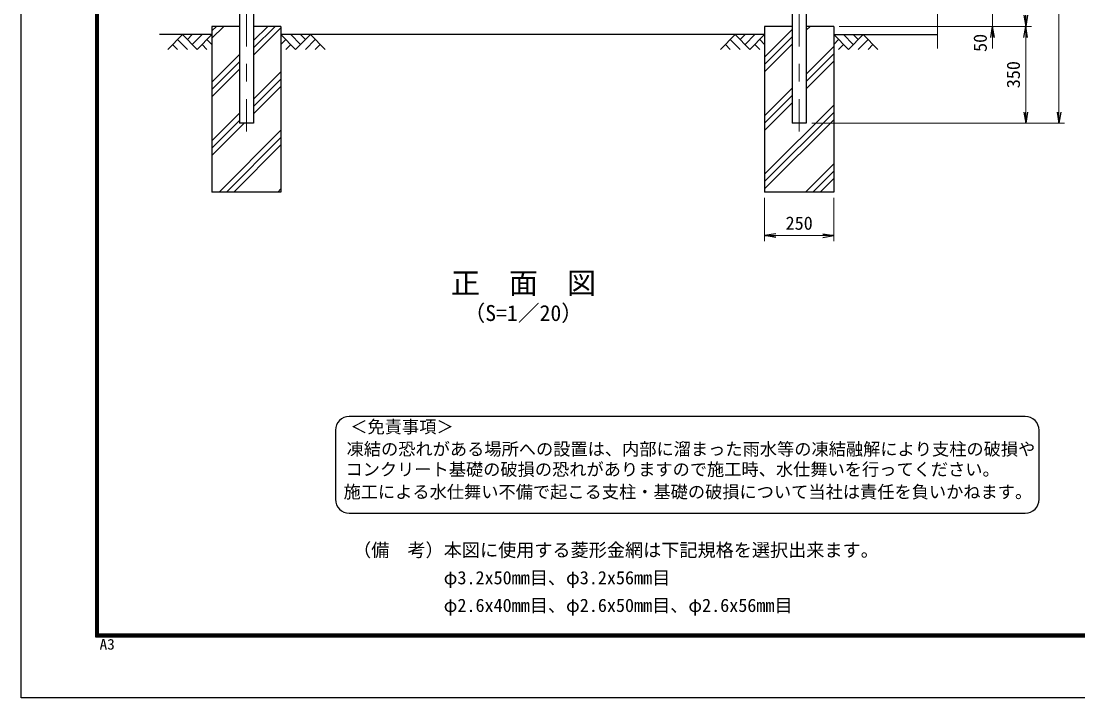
# Model space of a CAD drawing. Units: millimetres, scale not verified. Extents: x -4200 to 4200, y -2970 to 2970.
# Drawn here: x -4200 to -377, y -2970 to -521 of the extents above; entities that cross this region are included whole.
import ezdxf
from ezdxf.enums import TextEntityAlignment as Align

# ---------------------------------------------------------------- set-up
doc = ezdxf.new("R2010")
doc.units = ezdxf.units.MM
doc.header["$LTSCALE"] = 10
doc.linetypes.add('USER1', pattern=[50.8, 31.75, -6.35, 6.35, -6.35])
for name, color, linetype, lineweight in [('0-0_D-TTL-TXT', 7, 'Continuous', 25), ('0-1_D-BMK', 2, 'USER1', 13), ('0-2_D-STR1', 1, 'Continuous', 25), ('0-3_D-STR-DIM', 7, 'Continuous', 13), ('0-8_D-BGD', 7, 'Continuous', 25), ('0-9_D-STR4', 7, 'Continuous', 25), ('0-A_D-DCR-HCH', 7, 'Continuous', 13), ('0-E_D-TTL', 7, 'Continuous', 25)]:
    doc.layers.add(name, color=color, linetype=linetype, lineweight=lineweight)
doc.layers.add('0-4_0', color=7, linetype='Continuous')
doc.styles.add('ＭＳ ゴシック', font='')
doc.styles.get('ＭＳ ゴシック').set_extended_font_data('MS Gothic')

# ---------------------------------------------------------------- blocks, each defined once
blk = doc.blocks.new('_Open')
at = {"layer": '0-4_0'}
blk.add_line((-10, 1.667), (0, 0), dxfattribs=at)
blk.add_lwpolyline([(-10, -1.667), (0, 0), (-10, 0)], dxfattribs=at)

msp = doc.modelspace()

# ---------------------------------------------------------------- linework, layer by layer
at = {"layer": '0-0_D-TTL-TXT', "color": 2}
for p, q in [((-567.06, -1951.48), (-3012.6, -1951.48)), ((-3062.6, -2001.48), (-3062.6, -2251.48)), ((-517.06, -2251.48), (-517.06, -2001.48)), ((-3012.6, -2301.48), (-567.06, -2301.48))]:
    msp.add_line(p, q, dxfattribs=at)
for centre, start, end in [((-3012.6, -2001.48), 90, 180), ((-567.06, -2001.48), 0, 90), ((-3012.6, -2251.48), 180, 270), ((-567.06, -2251.48), 270, 0)]:
    msp.add_arc(centre, 50, start, end, dxfattribs=at)
at = {"layer": '0-1_D-BMK'}
for p, q in [((-3384.97, 1737.06), (-3384.97, -920)), ((-1384.97, 1737.06), (-1384.97, -920))]:
    msp.add_line(p, q, dxfattribs=at)
at = {"layer": '0-2_D-STR1'}
for p, q in [((-3410.37, -493), (-3410.37, -890)), ((-3359.57, -493), (-3359.57, -890)), ((-1410.37, -493), (-1410.37, -890)), ((-1359.57, -493), (-1359.57, -890)), ((-3359.57, -890), (-3410.37, -890)), ((-1359.57, -890), (-1410.37, -890))]:
    msp.add_line(p, q, dxfattribs=at)
at = {"layer": '0-3_D-STR-DIM'}
for p, q in [((-444.97, 1670), (-444.97, -850)), ((-884.97, 359.35), (-884.97, -620)), ((-684.97, -490), (-684.97, -540)), ((-1239.97, -540), (-664.97, -540)), ((-1239.97, -540), (-544.97, -540)), ((-1239.97, -540), (-544.97, -540)), ((-684.97, -580), (-684.97, -620)), ((-564.97, -580), (-564.97, -850)), ((-1339.57, -890), (-424.97, -890)), ((-1339.57, -890), (-544.97, -890)), ((-1509.97, -1160), (-1509.97, -1317.32)), ((-1259.97, -1160), (-1259.97, -1317.32)), ((-1469.97, -1297.32), (-1299.97, -1297.32))]:
    msp.add_line(p, q, dxfattribs=at)
at = {"layer": '0-8_D-BGD'}
for p, q in [((-3509.97, -570), (-3699.97, -570)), ((-1509.97, -570), (-3259.97, -570)), ((-1259.97, -570), (-884.97, -570))]:
    msp.add_line(p, q, dxfattribs=at)
at = {"layer": '0-9_D-STR4'}
for p, q in [((-3509.97, -540), (-3509.97, -1140)), ((-3410.37, -540), (-3509.97, -540)), ((-3259.97, -540), (-3359.57, -540)), ((-3259.97, -540), (-3259.97, -1140)), ((-1509.97, -540), (-1509.97, -1140)), ((-1410.37, -540), (-1509.97, -540)), ((-1259.97, -540), (-1359.57, -540)), ((-1259.97, -540), (-1259.97, -1140)), ((-3259.97, -1140), (-3509.97, -1140)), ((-1259.97, -1140), (-1509.97, -1140))]:
    msp.add_line(p, q, dxfattribs=at)
at = {"layer": '0-A_D-DCR-HCH'}
for p, q in [((-3616.4, -570), (-3669.61, -623.21)), ((-3616.4, -570), (-3563.19, -623.21)), ((-3598.66, -587.74), (-3580.92, -570)), ((-3580.92, -605.47), (-3545.45, -570)), ((-3563.19, -623.21), (-3509.97, -570)), ((-3509.97, -582.92), (-3467.06, -540)), ((-3509.97, -556.4), (-3493.57, -540)), ((-3359.57, -618.13), (-3281.44, -540)), ((-3359.57, -591.62), (-3307.96, -540)), ((-3359.57, -644.65), (-3259.97, -545.05)), ((-3206.76, -623.21), (-3259.97, -570)), ((-3189.03, -605.47), (-3224.5, -570)), ((-3153.55, -570), (-3206.76, -623.21)), ((-3171.2, -587.83), (-3189.03, -570)), ((-3153.55, -570), (-3100.34, -623.21)), ((-1616.4, -570), (-1669.61, -623.21)), ((-1616.4, -570), (-1563.19, -623.21)), ((-1598.66, -587.74), (-1580.92, -570)), ((-1580.92, -605.47), (-1545.45, -570)), ((-1563.19, -623.21), (-1509.97, -570)), ((-1509.97, -651.21), (-1410.37, -551.61)), ((-1359.57, -553.84), (-1345.74, -540)), ((-1206.76, -623.21), (-1259.97, -570)), ((-1189.03, -605.47), (-1224.5, -570)), ((-1153.55, -570), (-1206.76, -623.21)), ((-1171.2, -587.83), (-1189.03, -570)), ((-1153.55, -570), (-1100.34, -623.21)), ((-3651.87, -605.47), (-3634.05, -623.21)), ((-3634.14, -587.74), (-3598.5, -623.21)), ((-3545.45, -605.47), (-3527.63, -623.21)), ((-3527.71, -587.74), (-3509.97, -605.39)), ((-3242.24, -587.74), (-3259.97, -605.39)), ((-3224.5, -605.47), (-3242.32, -623.21)), ((-3135.81, -587.74), (-3171.45, -623.21)), ((-3118.08, -605.47), (-3135.89, -623.21)), ((-1651.87, -605.47), (-1634.05, -623.21)), ((-1634.14, -587.74), (-1598.5, -623.21)), ((-1545.45, -605.47), (-1527.63, -623.21)), ((-1527.71, -587.74), (-1509.97, -605.39)), ((-1509.97, -677.72), (-1410.37, -578.12)), ((-1509.97, -704.24), (-1410.37, -604.64)), ((-1242.24, -587.74), (-1259.97, -605.39)), ((-1224.5, -605.47), (-1242.32, -623.21)), ((-1135.81, -587.74), (-1171.45, -623.21)), ((-1118.08, -605.47), (-1135.89, -623.21)), ((-3509.97, -742.02), (-3410.37, -642.42)), ((-1359.57, -712.94), (-1259.97, -613.34)), ((-1359.57, -739.45), (-1259.97, -639.85)), ((-3509.97, -768.53), (-3410.37, -668.93)), ((-1359.57, -765.97), (-1259.97, -666.37)), ((-3509.97, -795.05), (-3410.37, -695.45)), ((-3359.57, -803.75), (-3259.97, -704.15)), ((-3359.57, -830.27), (-3259.97, -730.67)), ((-3359.57, -856.78), (-3259.97, -757.18)), ((-1509.97, -863.34), (-1410.37, -763.74)), ((-1509.97, -889.85), (-1410.37, -790.25)), ((-1509.97, -916.37), (-1410.37, -816.77)), ((-1509.97, -1075.47), (-1259.97, -825.47)), ((-3509.97, -954.15), (-3410.37, -854.55)), ((-1509.97, -1101.99), (-1259.97, -851.99)), ((-1509.97, -1128.5), (-1259.97, -878.5)), ((-3509.97, -980.67), (-3410.37, -881.07)), ((-3509.97, -1007.18), (-3392.79, -890)), ((-3483.69, -1140), (-3259.97, -916.28)), ((-3457.18, -1140), (-3259.97, -942.8)), ((-3430.66, -1140), (-3259.97, -969.31)), ((-1362.37, -1140), (-1259.97, -1037.6)), ((-1335.86, -1140), (-1259.97, -1064.12)), ((-1309.34, -1140), (-1259.97, -1090.63)), ((-3271.56, -1140), (-3259.97, -1128.41))]:
    msp.add_line(p, q, dxfattribs=at)
at = {"layer": '0-E_D-TTL', "color": 2}
msp.add_lwpolyline([(-4200, 2970), (4200, 2970), (4200, -2970), (-4200, -2970)], close=True, dxfattribs=at)
at = {"layer": '0-E_D-TTL'}
for points in [[(-3930, 2750), (3930, 2750), (3930, -2750), (-3930, -2750)], [(-3927.5, 2747.5), (3927.5, 2747.5), (3927.5, -2747.5), (-3927.5, -2747.5)], [(-3925, 2745), (3925, 2745), (3925, -2745), (-3925, -2745)], [(-3922.5, 2742.5), (3922.5, 2742.5), (3922.5, -2742.5), (-3922.5, -2742.5)], [(-3920, 2740), (3920, 2740), (3920, -2740), (-3920, -2740)]]:
    msp.add_lwpolyline(points, close=True, dxfattribs=at)

# ---------------------------------------------------------------- block references
at = {"layer": '0-3_D-STR-DIM', "xscale": 4, "yscale": 4}
for p, rotation in [((-564.97, -540), 270), ((-684.97, -540), 90), ((-564.97, -540), 90), ((-564.97, -890), 270), ((-444.97, -890), 270), ((-1509.97, -1297.32), 180)]:
    msp.add_blockref('_Open', p, dxfattribs=dict(at, rotation=rotation))
msp.add_blockref('_Open', (-1259.97, -1297.32), dxfattribs=at)

# ---------------------------------------------------------------- texts
at = {"layer": '0-0_D-TTL-TXT', "style": 'ＭＳ ゴシック'}
for s, height, p in [('正\u3000面\u3000図', 76.98, (-2644.87, -1530.39)), ('（S=1／20）', 57.7, (-2599.39, -1623.59)), ('＜免責事項＞ \u3000\u3000', 45.67, (-3008.9, -2025.66)), ('凍結の恐れがある場所への設置は、内部に溜まった雨水等の凍結融解により支柱の破損や', 45.67, (-3022.42, -2106.16)), ('コンクリート基礎の破損の恐れがありますので施工時、水仕舞いを行ってください。', 45.67, (-3026.53, -2179.58)), ('施工による水仕舞い不備で起こる支柱・基礎の破損について当社は責任を負いかねます。 ', 45.67, (-3033.53, -2261.07)), ('（備\u3000考）本図に使用する菱形金網は下記規格を選択出来ます。', 48.09, (-2999.12, -2473.6)), ('\u3000\u3000\u3000\u3000\u3000φ3.2x50mm目、φ3.2x56mm目', 48.09, (-2999.12, -2573.6)), ('\u3000\u3000\u3000\u3000\u3000φ2.6x40mm目、φ2.6x50mm目、φ2.6x56mm目', 48.09, (-2999.12, -2673.6))]:
    msp.add_text(s, height=height, dxfattribs=at).set_placement(p, align=Align.BOTTOM_LEFT)
at = {"layer": '0-3_D-STR-DIM', "style": 'ＭＳ ゴシック'}
for s, p in [('50', (-691.72, -632.63)), ('350', (-571.72, -763.88))]:
    msp.add_text(s, height=48.09, rotation=90, dxfattribs=at).set_placement(p, align=Align.BOTTOM_LEFT)
msp.add_text('250', height=48.09, dxfattribs=at).set_placement((-1433.97, -1290.57), align=Align.BOTTOM_LEFT)
at = {"layer": '0-E_D-TTL', "style": 'ＭＳ ゴシック', "width": 1.05}
msp.add_text('A3', height=38.48, dxfattribs=at).set_placement((-3916.09, -2806.81), align=Align.BOTTOM_LEFT)

doc.saveas('drawing.dxf')
